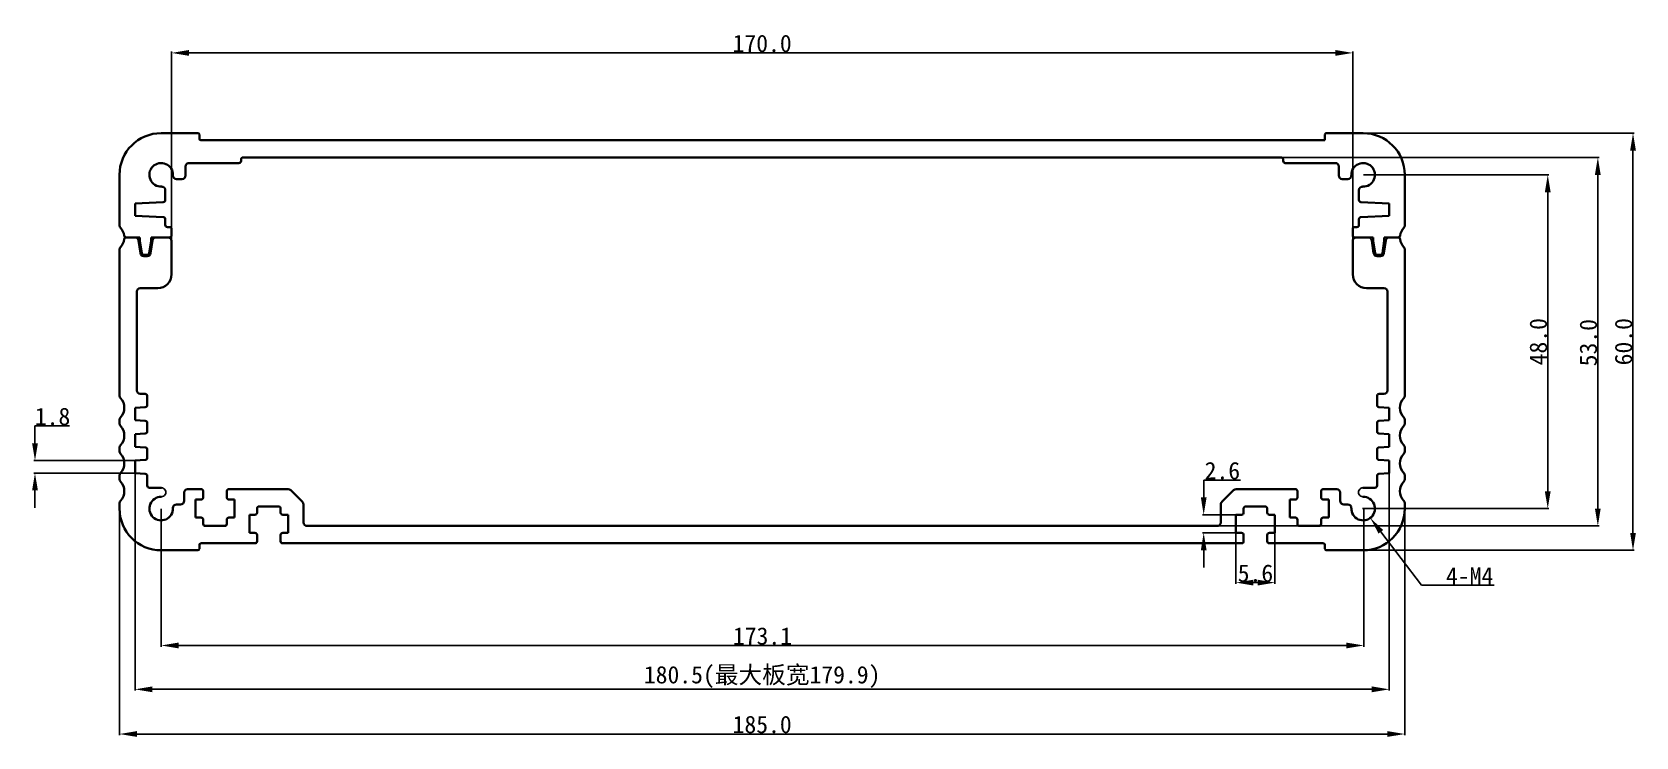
# Model space of a CAD drawing. Header units: inches. Extents: x -13 to 218, y -27 to 75.
import ezdxf

# ---------------------------------------------------------------- set-up
doc = ezdxf.new("R2010")
doc.units = ezdxf.units.IN
doc.header["$MEASUREMENT"] = 0
doc.layers.add('1', color=30, linetype='Continuous')
doc.layers.add('Visible (ISO)', color=7, linetype='Continuous', lineweight=35)
doc.styles.get("Standard").update_dxf_attribs({"font": 'simhei.ttf'})
doc.dimstyles.get("Standard").update_dxf_attribs({"dimtxt": 2.5, "dimasz": 2.5, "dimexe": 0.18, "dimexo": 0.0625, "dimgap": 0.09, "dimtad": 1, "dimtoh": 1, "dimdec": 1, "dimzin": 0, "dimdsep": 46, "dimtxsty": 'Standard', "dimcen": 0.09, "dimadec": 0, "dimazin": 0, "dimtfac": 1, "dimtdec": 1, "dimtofl": 0, "dimtmove": 0, "dimatfit": 3, "dimfxl": 1, "dimtolj": 1, "dimtzin": 0, "dimarcsym": 0})

# ---------------------------------------------------------------- blocks, each defined once
blk = doc.blocks.new('*D1')
at = {"color": 0, "lineweight": -2}
for p, q in [((0, 6.07), (0, -26.61)), ((185, 5.94), (185, -26.61)), ((2.5, -26.43), (182.5, -26.43))]:
    blk.add_line(p, q, dxfattribs=at)
at = {"color": 0}
for points in [[(2.5, -26.01), (2.5, -26.84), (0, -26.43)], [(182.5, -26.01), (182.5, -26.84), (185, -26.43)]]:
    blk.add_solid(points, dxfattribs=at)
at = {"layer": 'Defpoints', "color": 0}
for p in [(0, 6.13), (185, 6), (185, -26.43)]:
    blk.add_point(p, dxfattribs=at)
at = {"color": 0, "insert": (92.5, -25.07), "char_height": 2.5, "attachment_point": 5}
blk.add_mtext('\\A1;185.0', dxfattribs=at)
blk = doc.blocks.new('*D2')
at = {"color": 0, "lineweight": -2}
for p, q in [((177.34, 60), (218.02, 60)), ((217.84, 2.5), (217.84, 57.5)), ((176.41, 0), (218.02, 0))]:
    blk.add_line(p, q, dxfattribs=at)
at = {"color": 0}
for points in [[(217.43, 57.5), (218.26, 57.5), (217.84, 60)], [(217.43, 2.5), (218.26, 2.5), (217.84, 0)]]:
    blk.add_solid(points, dxfattribs=at)
at = {"layer": 'Defpoints', "color": 0}
for p in [(177.28, 60), (217.84, 60), (176.35, 0)]:
    blk.add_point(p, dxfattribs=at)
at = {"color": 0, "insert": (216.49, 30), "char_height": 2.5, "attachment_point": 5, "rotation": 90}
blk.add_mtext('\\A1;60.0', dxfattribs=at)
blk = doc.blocks.new('*D3')
at = {"color": 0, "lineweight": -2}
for p, q in [((7.5, 43.1), (7.5, 71.72)), ((177.5, 42.81), (177.5, 71.72)), ((10, 71.54), (175, 71.54))]:
    blk.add_line(p, q, dxfattribs=at)
at = {"color": 0}
for points in [[(10, 71.96), (10, 71.12), (7.5, 71.54)], [(175, 71.96), (175, 71.12), (177.5, 71.54)]]:
    blk.add_solid(points, dxfattribs=at)
at = {"layer": 'Defpoints', "color": 0}
for p in [(177.5, 71.54), (7.5, 43.04), (177.5, 42.75)]:
    blk.add_point(p, dxfattribs=at)
at = {"color": 0, "insert": (92.5, 72.89), "char_height": 2.5, "attachment_point": 5}
blk.add_mtext('\\A1;170.0', dxfattribs=at)
blk = doc.blocks.new('*D4')
at = {"color": 0, "lineweight": -2}
for p, q in [((112.11, 56.5), (212.96, 56.5)), ((212.78, 6), (212.78, 54)), ((112.58, 3.5), (212.96, 3.5))]:
    blk.add_line(p, q, dxfattribs=at)
at = {"color": 0}
for points in [[(212.36, 54), (213.19, 54), (212.78, 56.5)], [(212.36, 6), (213.19, 6), (212.78, 3.5)]]:
    blk.add_solid(points, dxfattribs=at)
at = {"layer": 'Defpoints', "color": 0}
for p in [(112.05, 56.5), (212.78, 56.5), (112.51, 3.5)]:
    blk.add_point(p, dxfattribs=at)
at = {"color": 0, "insert": (211.42, 29.86), "char_height": 2.5, "attachment_point": 5, "rotation": 90}
blk.add_mtext('\\A1;53.0', dxfattribs=at)
blk = doc.blocks.new('*D5')
at = {"layer": '1', "color": 0, "lineweight": -2}
for p, q in [((182.75, 11.94), (182.75, -20.18)), ((2.25, 11.04), (2.25, -20.18)), ((4.75, -20), (180.25, -20))]:
    blk.add_line(p, q, dxfattribs=at)
at = {"layer": '1', "color": 0}
for points in [[(4.75, -19.58), (4.75, -20.42), (2.25, -20)], [(180.25, -19.58), (180.25, -20.42), (182.75, -20)]]:
    blk.add_solid(points, dxfattribs=at)
at = {"layer": 'Defpoints', "color": 0}
for p in [(182.75, 12), (2.25, 11.1), (182.75, -20)]:
    blk.add_point(p, dxfattribs=at)
at = {"layer": '1', "color": 0, "insert": (92.5, -18.23), "char_height": 2.5, "attachment_point": 5}
blk.add_mtext('\\A1;180.5(最大板宽179.9)', dxfattribs=at)
blk = doc.blocks.new('*D6')
at = {"color": 0, "lineweight": -2}
for p, q in [((-12.16, 15.4), (-12.16, 17.9)), ((-12.16, 17.9), (-7.18, 17.9)), ((2.19, 12.9), (-12.34, 12.9)), ((2.19, 11.1), (-12.34, 11.1)), ((-12.16, 8.6), (-12.16, 6.1))]:
    blk.add_line(p, q, dxfattribs=at)
at = {"color": 0}
for points in [[(-12.58, 15.4), (-11.74, 15.4), (-12.16, 12.9)], [(-12.58, 8.6), (-11.74, 8.6), (-12.16, 11.1)]]:
    blk.add_solid(points, dxfattribs=at)
at = {"layer": 'Defpoints', "color": 0}
for p in [(-12.16, 12.9), (2.25, 12.9), (2.25, 11.1)]:
    blk.add_point(p, dxfattribs=at)
at = {"color": 0, "insert": (-9.63, 19.24), "char_height": 2.5, "attachment_point": 5}
blk.add_mtext('\\A1;1.8', dxfattribs=at)
blk = doc.blocks.new('*D7')
at = {"color": 0, "lineweight": -2}
for p, q in [((178.91, 6), (179.09, 6)), ((179, 5.91), (179, 6.09)), ((187.41, -5.03), (181.55, 2.66)), ((197.87, -5.03), (187.41, -5.03))]:
    blk.add_line(p, q, dxfattribs=at)
at = {"color": 0}
blk.add_solid([(181.88, 2.91), (181.21, 2.41), (180.03, 4.65)], dxfattribs=at)
at = {"layer": 'Defpoints', "color": 0}
for p in [(179, 6), (180.03, 4.65)]:
    blk.add_point(p, dxfattribs=at)
at = {"color": 0, "insert": (194.33, -3.69), "char_height": 2.5, "attachment_point": 5}
blk.add_mtext('\\A1;4-M4', dxfattribs=at)
blk = doc.blocks.new('*D8')
at = {"color": 0, "lineweight": -2}
for p, q in [((160.7, 2.44), (160.7, -4.83)), ((166.3, 2.44), (166.3, -4.83)), ((163.8, -4.65), (163.2, -4.65))]:
    blk.add_line(p, q, dxfattribs=at)
at = {"color": 0}
for points in [[(163.2, -4.23), (163.2, -5.07), (160.7, -4.65)], [(163.8, -4.23), (163.8, -5.07), (166.3, -4.65)]]:
    blk.add_solid(points, dxfattribs=at)
at = {"layer": 'Defpoints', "color": 0}
for p in [(160.7, 2.5), (166.3, 2.5), (160.7, -4.65)]:
    blk.add_point(p, dxfattribs=at)
at = {"color": 0, "insert": (163.5, -3.31), "char_height": 2.5, "attachment_point": 5}
blk.add_mtext('\\A1;5.6', dxfattribs=at)
blk = doc.blocks.new('*D9')
at = {"color": 0, "lineweight": -2}
for p, q in [((156.05, 7.6), (156.05, 10.1)), ((156.05, 10.1), (161.34, 10.1)), ((160.64, 5.1), (155.87, 5.1)), ((160.64, 2.5), (155.87, 2.5)), ((156.05, 0), (156.05, -2.5))]:
    blk.add_line(p, q, dxfattribs=at)
at = {"color": 0}
for points in [[(155.64, 7.6), (156.47, 7.6), (156.05, 5.1)], [(155.64, 0), (156.47, 0), (156.05, 2.5)]]:
    blk.add_solid(points, dxfattribs=at)
at = {"layer": 'Defpoints', "color": 0}
for p in [(156.05, 5.1), (160.7, 5.1), (160.7, 2.5)]:
    blk.add_point(p, dxfattribs=at)
at = {"color": 0, "insert": (158.74, 11.44), "char_height": 2.5, "attachment_point": 5}
blk.add_mtext('\\A1;2.6', dxfattribs=at)
blk = doc.blocks.new('*D10')
at = {"color": 0, "lineweight": -2}
for p, q in [((179.06, 54), (205.75, 54)), ((205.57, 51.5), (205.57, 8.5)), ((178.97, 6), (205.75, 6))]:
    blk.add_line(p, q, dxfattribs=at)
at = {"color": 0}
for points in [[(205.15, 51.5), (205.99, 51.5), (205.57, 54)], [(205.15, 8.5), (205.99, 8.5), (205.57, 6)]]:
    blk.add_solid(points, dxfattribs=at)
at = {"layer": 'Defpoints', "color": 0}
for p in [(179, 54), (178.91, 6), (205.57, 6)]:
    blk.add_point(p, dxfattribs=at)
at = {"color": 0, "insert": (204.22, 30), "char_height": 2.5, "attachment_point": 5, "rotation": 90}
blk.add_mtext('\\A1;48.0', dxfattribs=at)
blk = doc.blocks.new('*D11')
at = {"color": 0, "lineweight": -2}
for p, q in [((6, 5.94), (6, -13.87)), ((179.09, 5.94), (179.09, -13.87)), ((8.5, -13.69), (176.59, -13.69))]:
    blk.add_line(p, q, dxfattribs=at)
at = {"color": 0}
for points in [[(8.5, -13.28), (8.5, -14.11), (6, -13.69)], [(176.59, -13.28), (176.59, -14.11), (179.09, -13.69)]]:
    blk.add_solid(points, dxfattribs=at)
at = {"layer": 'Defpoints', "color": 0}
for p in [(6, 6), (179.09, 6), (179.09, -13.69)]:
    blk.add_point(p, dxfattribs=at)
at = {"color": 0, "insert": (92.55, -12.35), "char_height": 2.5, "attachment_point": 5}
blk.add_mtext('\\A1;173.1', dxfattribs=at)

msp = doc.modelspace()

# ---------------------------------------------------------------- linework, layer by layer
for centre, start, end in [((6.03, 8.35), 269.5053, 89.5053), ((178.97, 8.35), 90.4947, 270.4947)]:
    msp.add_arc(centre, 0.65, start, end)
at = {"layer": 'Visible (ISO)'}
for p, q in [((6, 60), (11.3, 60)), ((11.5, 59.8), (11.5, 59.2)), ((11.7, 59), (173.5, 59)), ((173.5, 59), (173.5, 59.8)), ((173.7, 60), (179, 60)), ((17.2, 55.7), (10, 55.7)), ((17.5, 56.2), (17.5, 56)), ((167.2, 56.5), (17.8, 56.5)), ((167.5, 56), (167.5, 56.2)), ((175, 55.7), (167.8, 55.7)), ((0, 46.73), (0, 54)), ((9, 53.4), (8.2, 53.4)), ((9.5, 55.2), (9.5, 53.9)), ((175.5, 53.9), (175.5, 55.2)), ((176.8, 53.4), (176, 53.4)), ((185, 54), (185, 46.73)), ((6.6, 51.8), (6.6, 50.38)), ((178.4, 50.38), (178.4, 51.8)), ((6.31, 50.08), (2.25, 49.9)), ((2.25, 49.9), (2.25, 48.1)), ((182.75, 49.9), (178.69, 50.08)), ((182.75, 48.1), (182.75, 49.9)), ((2.25, 48.1), (6.31, 47.92)), ((6.6, 47.62), (6.6, 46.8)), ((6.9, 46.5), (7.2, 46.5)), ((7.5, 46.2), (7.5, 45.3)), ((177.5, 45.3), (177.5, 46.2)), ((177.8, 46.5), (178.1, 46.5)), ((178.4, 46.8), (178.4, 47.62)), ((178.69, 47.92), (182.75, 48.1)), ((2.95, 45), (0.98, 45)), ((0.98, 45), (2.24, 45)), ((2.74, 44.57), (3.01, 42.73)), ((2.95, 44.5), (2.95, 45)), ((3.21, 42.76), (2.95, 44.5)), ((4.55, 44.5), (4.29, 42.76)), ((4.49, 42.73), (4.76, 44.57)), ((7.2, 45), (4.55, 45)), ((4.55, 45), (4.55, 44.5)), ((5.26, 45), (7, 45)), ((7.5, 39.7), (7.5, 44.5)), ((177.5, 44.5), (177.5, 39.7)), ((180.45, 45), (177.8, 45)), ((178, 45), (179.74, 45)), ((180.24, 44.57), (180.51, 42.73)), ((180.45, 44.5), (180.45, 45)), ((180.71, 42.76), (180.45, 44.5)), ((182.05, 44.5), (181.79, 42.76)), ((181.99, 42.73), (182.26, 44.57)), ((184.02, 45), (182.05, 45)), ((182.05, 45), (182.05, 44.5)), ((182.76, 45), (184.02, 45)), ((0, 43.27), (0, 22.23)), ((3.99, 42.5), (3.51, 42.5)), ((3.51, 42.3), (3.99, 42.3)), ((181.49, 42.5), (181.01, 42.5)), ((181.01, 42.3), (181.49, 42.3)), ((185, 22.23), (185, 43.27)), ((2.5, 23), (2.5, 37.2)), ((3, 37.7), (5.5, 37.7)), ((179.5, 37.7), (182, 37.7)), ((182.5, 37.2), (182.5, 23)), ((3.7, 22.5), (3, 22.5)), ((4, 20.9), (4, 22.2)), ((181, 22.2), (181, 20.9)), ((182, 22.5), (181.3, 22.5)), ((0, 18.77), (0, 18.23)), ((2.25, 20.5), (3.72, 20.6)), ((2.25, 18.7), (2.25, 20.5)), ((3.72, 18.6), (2.25, 18.7)), ((181.28, 20.6), (182.75, 20.5)), ((182.75, 18.7), (181.28, 18.6)), ((182.75, 20.5), (182.75, 18.7)), ((185, 18.23), (185, 18.77)), ((2.25, 16.7), (3.72, 16.8)), ((2.25, 14.9), (2.25, 16.7)), ((4, 17.1), (4, 18.3)), ((181, 18.3), (181, 17.1)), ((181.28, 16.8), (182.75, 16.7)), ((182.75, 16.7), (182.75, 14.9)), ((0, 14.77), (0, 14.23)), ((3.72, 14.8), (2.25, 14.9)), ((4, 13.3), (4, 14.5)), ((181, 14.5), (181, 13.3)), ((182.75, 14.9), (181.28, 14.8)), ((185, 14.23), (185, 14.77)), ((2.25, 12.9), (3.72, 13)), ((2.25, 11.1), (2.25, 12.9)), ((181.28, 13), (182.75, 12.9)), ((182.75, 12.9), (182.75, 11.1)), ((0, 10.77), (0, 10.23)), ((3.72, 11), (2.25, 11.1)), ((4, 9.3), (4, 10.7)), ((181, 10.7), (181, 9.3)), ((182.75, 11.1), (181.28, 11)), ((185, 10.23), (185, 10.77)), ((6.04, 9), (4.3, 9)), ((9.3, 8.3), (9.3, 7.1)), ((11.75, 8.8), (9.8, 8.8)), ((10.95, 4.7), (10.95, 7.3)), ((10.95, 7.3), (11.75, 7.3)), ((12.05, 7.6), (12.05, 8.5)), ((15.45, 8.5), (15.45, 7.6)), ((24.29, 8.8), (15.75, 8.8)), ((15.75, 7.3), (16.55, 7.3)), ((16.55, 7.3), (16.55, 4.7)), ((26.35, 6.95), (24.65, 8.65)), ((160.35, 8.65), (158.65, 6.95)), ((169.25, 8.8), (160.71, 8.8)), ((168.45, 4.7), (168.45, 7.3)), ((168.45, 7.3), (169.25, 7.3)), ((169.55, 7.6), (169.55, 8.5)), ((172.95, 8.5), (172.95, 7.6)), ((175.2, 8.8), (173.25, 8.8)), ((173.25, 7.3), (174.05, 7.3)), ((174.05, 7.3), (174.05, 4.7)), ((175.7, 7.1), (175.7, 8.3)), ((180.7, 9), (178.96, 9)), ((0, 6.77), (0, 6)), ((8.8, 6.6), (8.2, 6.6)), ((11.75, 4.7), (10.95, 4.7)), ((16.55, 4.7), (15.75, 4.7)), ((18.7, 2.5), (18.7, 5.1)), ((18.7, 5.1), (19.5, 5.1)), ((19.8, 5.4), (19.8, 6)), ((20.1, 6.3), (22.9, 6.3)), ((23.2, 6), (23.2, 5.4)), ((23.5, 5.1), (24.3, 5.1)), ((24.3, 5.1), (24.3, 2.5)), ((26.5, 4), (26.5, 6.59)), ((158.5, 6.59), (158.5, 4)), ((160.7, 2.5), (160.7, 5.1)), ((160.7, 5.1), (161.5, 5.1)), ((161.8, 5.4), (161.8, 6)), ((162.1, 6.3), (164.9, 6.3)), ((165.2, 6), (165.2, 5.4)), ((165.5, 5.1), (166.3, 5.1)), ((166.3, 5.1), (166.3, 2.5)), ((169.25, 4.7), (168.45, 4.7)), ((174.05, 4.7), (173.25, 4.7)), ((176.8, 6.6), (176.2, 6.6)), ((185, 6), (185, 6.77)), ((12.05, 3.8), (12.05, 4.4)), ((15.15, 3.5), (12.35, 3.5)), ((15.45, 4.4), (15.45, 3.8)), ((19.5, 2.5), (18.7, 2.5)), ((24.3, 2.5), (23.5, 2.5)), ((158, 3.5), (27, 3.5)), ((161.5, 2.5), (160.7, 2.5)), ((166.3, 2.5), (165.5, 2.5)), ((169.55, 3.8), (169.55, 4.4)), ((172.65, 3.5), (169.85, 3.5)), ((172.95, 4.4), (172.95, 3.8)), ((6, 0), (11.3, 0)), ((11.5, 0.2), (11.5, 0.8)), ((11.7, 1), (19.5, 1)), ((19.8, 1.3), (19.8, 2.2)), ((23.2, 2.2), (23.2, 1.3)), ((23.5, 1), (161.5, 1)), ((161.8, 1.3), (161.8, 2.2)), ((165.2, 2.2), (165.2, 1.3)), ((165.5, 1), (173.3, 1)), ((173.5, 0.8), (173.5, 0.2)), ((173.7, 0), (179, 0))]:
    msp.add_line(p, q, dxfattribs=at)
for centre, radius, start, end in [((6, 54), 6, 90, 180), ((11.3, 59.8), 0.2, 0, 90), ((11.7, 59.2), 0.2, 180, 270), ((173.7, 59.8), 0.2, 90, 180), ((179, 54), 6, 360, 90), ((6, 54), 1.7, 357.3947, 272.6053), ((10, 55.2), 0.5, 90, 180), ((17.2, 56), 0.3, 270, 0), ((17.8, 56.2), 0.3, 90, 180), ((167.2, 56.2), 0.3, 360, 90), ((167.8, 56), 0.3, 180, 270), ((175, 55.2), 0.5, 0, 90), ((179, 54), 1.7, 267.3947, 182.6053), ((8.2, 53.9), 0.5, 177.3947, 270), ((9, 53.9), 0.5, 270, 0), ((176, 53.9), 0.5, 180, 270), ((176.8, 53.9), 0.5, 270, 2.6053), ((6.1, 51.8), 0.5, 0, 92.6053), ((178.9, 51.8), 0.5, 87.3947, 180), ((6.3, 50.38), 0.3, 272.5, 0), ((178.7, 50.38), 0.3, 180, 267.5), ((0.5, 46.73), 0.5, 180, 223.9455), ((-1.3, 45), 2, 7.4947, 43.9455), ((6.3, 47.62), 0.3, 360, 87.5), ((6.9, 46.8), 0.3, 180, 270), ((7.2, 46.2), 0.3, 0, 90), ((177.8, 46.2), 0.3, 90, 180), ((178.1, 46.8), 0.3, 270, 360), ((178.7, 47.62), 0.3, 92.5, 180), ((186.3, 45), 2, 136.0545, 172.5053), ((184.5, 46.73), 0.5, 316.0545, 0), ((-1.3, 45), 2, 316.0545, 352.5053), ((0.98, 45.3), 0.3, 187.4947, 270), ((0.98, 44.7), 0.3, 90, 172.5053), ((2.24, 44.5), 0.5, 8.5308, 90), ((5.26, 44.5), 0.5, 90, 171.4692), ((7, 44.5), 0.5, 0, 90), ((7.2, 45.3), 0.3, 270, 0), ((177.8, 45.3), 0.3, 180, 270), ((178, 44.5), 0.5, 90, 180), ((179.74, 44.5), 0.5, 8.5308, 90), ((182.76, 44.5), 0.5, 90, 171.4692), ((184.02, 45.3), 0.3, 270, 352.5053), ((184.02, 44.7), 0.3, 7.4947, 90), ((186.3, 45), 2, 187.4947, 223.9455), ((0.5, 43.27), 0.5, 136.0545, 180), ((3.51, 42.8), 0.5, 188.5308, 270), ((3.51, 42.8), 0.3, 188.5308, 270), ((3.99, 42.8), 0.3, 270, 351.4692), ((3.99, 42.8), 0.5, 270, 351.4692), ((181.01, 42.8), 0.5, 188.5308, 270), ((181.01, 42.8), 0.3, 188.5308, 270), ((181.49, 42.8), 0.3, 270, 351.4692), ((181.49, 42.8), 0.5, 270, 351.4692), ((184.5, 43.27), 0.5, 360, 43.9455), ((5.5, 39.7), 2, 270, 360), ((179.5, 39.7), 2, 180, 270), ((3, 37.2), 0.5, 90, 180), ((182, 37.2), 0.5, 360, 90), ((0.5, 22.23), 0.5, 180, 223.9455), ((-1.3, 20.5), 2, 316.0545, 43.9455), ((3, 23), 0.5, 180, 270), ((3.7, 22.2), 0.3, 360, 90), ((3.7, 20.9), 0.3, 274, 0), ((181.3, 22.2), 0.3, 90, 180), ((181.3, 20.9), 0.3, 180, 266), ((182, 23), 0.5, 270, 0), ((186.3, 20.5), 2, 136.0545, 223.9455), ((184.5, 22.23), 0.5, 316.0545, 0), ((0.5, 18.77), 0.5, 136.0545, 180), ((3.7, 18.3), 0.3, 360, 86), ((181.3, 18.3), 0.3, 94, 180), ((184.5, 18.77), 0.5, 360, 43.9455), ((0.5, 18.23), 0.5, 180, 223.9455), ((-1.3, 16.5), 2, 316.0545, 43.9455), ((3.7, 17.1), 0.3, 274, 0), ((181.3, 17.1), 0.3, 180, 266), ((186.3, 16.5), 2, 136.0545, 223.9455), ((184.5, 18.23), 0.5, 316.0545, 0), ((0.5, 14.77), 0.5, 136.0545, 180), ((0.5, 14.23), 0.5, 180, 223.9455), ((-1.3, 12.5), 2, 316.0545, 43.9455), ((3.7, 14.5), 0.3, 360, 86), ((181.3, 14.5), 0.3, 94, 180), ((186.3, 12.5), 2, 136.0545, 223.9455), ((184.5, 14.77), 0.5, 360, 43.9455), ((184.5, 14.23), 0.5, 316.0545, 0), ((3.7, 13.3), 0.3, 274, 0), ((181.3, 13.3), 0.3, 180, 266), ((0.5, 10.77), 0.5, 136.0545, 180), ((0.5, 10.23), 0.5, 180, 223.9455), ((-1.3, 8.5), 2, 316.0545, 43.9455), ((3.7, 10.7), 0.3, 360, 86), ((4.3, 9.3), 0.3, 180, 270), ((180.7, 9.3), 0.3, 270, 0), ((181.3, 10.7), 0.3, 94, 180), ((186.3, 8.5), 2, 136.0545, 223.9455), ((184.5, 10.77), 0.5, 360, 43.9455), ((184.5, 10.23), 0.5, 316.0545, 0), ((0.5, 6.77), 0.5, 136.0545, 180), ((6, 6), 1.7, 89.0974, 2.6053), ((8.8, 7.1), 0.5, 270, 0), ((9.8, 8.3), 0.5, 90, 180), ((11.75, 8.5), 0.3, 360, 90), ((11.75, 7.6), 0.3, 270, 0), ((15.75, 8.5), 0.3, 90, 180), ((15.75, 7.6), 0.3, 180, 270), ((24.29, 8.3), 0.5, 45, 90), ((26, 6.59), 0.5, 0, 45), ((159, 6.59), 0.5, 135, 180), ((160.71, 8.3), 0.5, 90, 135), ((169.25, 8.5), 0.3, 360, 90), ((169.25, 7.6), 0.3, 270, 0), ((173.25, 8.5), 0.3, 90, 180), ((173.25, 7.6), 0.3, 180, 270), ((175.2, 8.3), 0.5, 360, 90), ((176.2, 7.1), 0.5, 180, 270), ((179, 6), 1.7, 177.3947, 90.9026), ((184.5, 6.77), 0.5, 360, 43.9455), ((6, 6), 6, 180, 270), ((8.2, 6.1), 0.5, 90, 182.6053), ((11.75, 4.4), 0.3, 360, 90), ((15.75, 4.4), 0.3, 90, 180), ((19.5, 5.4), 0.3, 270, 0), ((20.1, 6), 0.3, 90, 180), ((22.9, 6), 0.3, 0, 90), ((23.5, 5.4), 0.3, 180, 270), ((161.5, 5.4), 0.3, 270, 0), ((162.1, 6), 0.3, 90, 180), ((164.9, 6), 0.3, 360, 90), ((165.5, 5.4), 0.3, 180, 270), ((169.25, 4.4), 0.3, 360, 90), ((173.25, 4.4), 0.3, 90, 180), ((176.8, 6.1), 0.5, 357.3947, 90), ((179, 6), 6, 270, 0), ((12.35, 3.8), 0.3, 180, 270), ((15.15, 3.8), 0.3, 270, 0), ((19.5, 2.2), 0.3, 360, 90), ((23.5, 2.2), 0.3, 90, 180), ((27, 4), 0.5, 180, 270), ((158, 4), 0.5, 270, 0), ((161.5, 2.2), 0.3, 360, 90), ((165.5, 2.2), 0.3, 90, 180), ((169.85, 3.8), 0.3, 180, 270), ((172.65, 3.8), 0.3, 270, 0), ((11.3, 0.2), 0.2, 270, 0), ((11.7, 0.8), 0.2, 90, 180), ((19.5, 1.3), 0.3, 270, 0), ((23.5, 1.3), 0.3, 180, 270), ((161.5, 1.3), 0.3, 270, 0), ((165.5, 1.3), 0.3, 180, 270), ((173.3, 0.8), 0.2, 0, 90), ((173.7, 0.2), 0.2, 180, 270)]:
    msp.add_arc(centre, radius, start, end, dxfattribs=at)

# ---------------------------------------------------------------- dimensions: what is measured, and where the dimension line sits
for base, p1, p2, picture, middle in [((177.5, 71.54), (7.5, 43.04), (177.5, 42.75), '*D3', (92.5, 71.54)), ((185, -26.43), (0, 6.13), (185, 6), '*D1', (92.5, -26.43))]:
    dim = msp.add_linear_dim(base=base, p1=p1, p2=p2, dimstyle='Standard')
    dim.commit()
    dim.dimension.update_dxf_attribs({"geometry": picture, "text_midpoint": middle, "dimtype": 160})
for base, p1, p2, picture, middle in [((217.84, 60), (176.35, 0), (177.28, 60), '*D2', (217.84, 30)), ((212.78, 56.5), (112.51, 3.5), (112.05, 56.5), '*D4', (212.78, 29.86))]:
    dim = msp.add_linear_dim(base=base, p1=p1, p2=p2, angle=90, dimstyle='Standard')
    dim.commit()
    dim.dimension.update_dxf_attribs({"geometry": picture, "text_midpoint": middle, "dimtype": 160})
for base, p1, p2, picture, middle in [((205.57, 6), (179, 54), (178.91, 6), '*D10', (204.22, 30)), ((-12.16, 12.9), (2.25, 11.1), (2.25, 12.9), '*D6', (-9.63, 19.24)), ((156.05, 5.1), (160.7, 2.5), (160.7, 5.1), '*D9', (158.74, 11.44))]:
    dim = msp.add_linear_dim(base=base, p1=p1, p2=p2, angle=90, dimstyle='Standard')
    dim.commit()
    dim.dimension.update_dxf_attribs({"geometry": picture, "text_midpoint": middle})
for base, p1, p2, picture, middle in [((179.09, -13.69), (6, 6), (179.09, 6), '*D11', (92.55, -12.35)), ((160.7, -4.65), (166.3, 2.5), (160.7, 2.5), '*D8', (163.5, -3.31))]:
    dim = msp.add_linear_dim(base=base, p1=p1, p2=p2, dimstyle='Standard')
    dim.commit()
    dim.dimension.update_dxf_attribs({"geometry": picture, "text_midpoint": middle})
dim = msp.add_radius_dim(center=(179, 6), mpoint=(180.03, 4.65), text='4-M4', dimstyle='Standard')
dim.commit()
dim.dimension.update_dxf_attribs({"geometry": '*D7', "text_midpoint": (194.33, -5.03), "dimtype": 164})
at = {"layer": '1'}
dim = msp.add_linear_dim(base=(182.75, -20), p1=(2.25, 11.1), p2=(182.75, 12), text='<>(最大板宽179.9)', dimstyle='Standard', dxfattribs=at)
dim.commit()
dim.dimension.update_dxf_attribs({"geometry": '*D5', "text_midpoint": (92.5, -18.23)})

doc.saveas('drawing.dxf')
